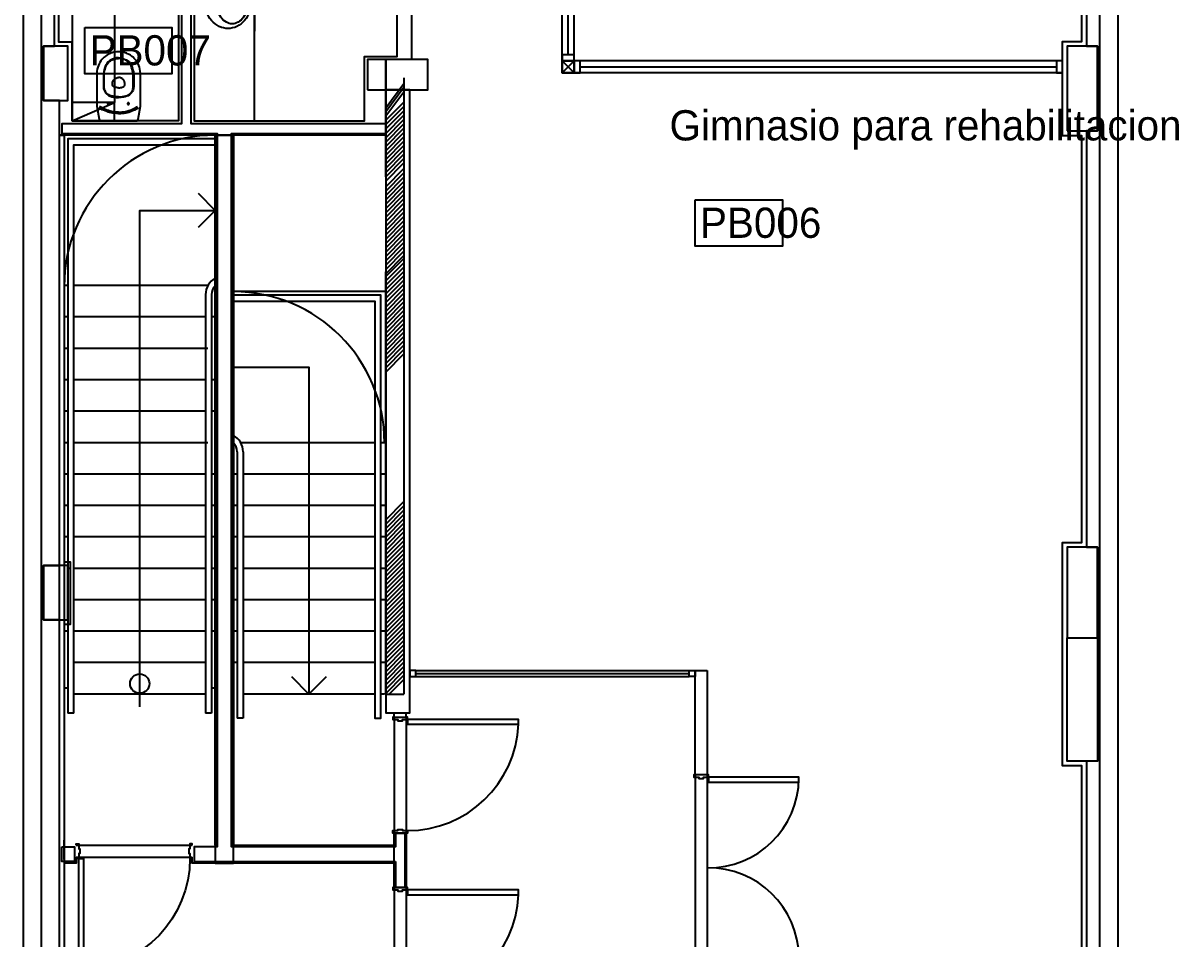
# Model space of a CAD drawing. Header units: millimetres. Extents: x 1473.7 to 1568.7, y 1808.4 to 1881.8.
# Drawn here: x 1489.93 to 1499.49, y 1866.37 to 1873.95 of the extents above; entities that cross this region are included whole.
import ezdxf

# ---------------------------------------------------------------- set-up
doc = ezdxf.new("R2010")
doc.units = ezdxf.units.MM
doc.layers.get('0').update_dxf_attribs({"linetype": 'CONTINUOUS'})
for name, color, linetype in [('0000-TEXTO', 7, 'CONTINUOUS'), ('10-CARP-HOJA-PUER', 4, 'CONTINUOUS'), ('10-CARP-MARC', 2, 'CONTINUOUS'), ('10-CARP-SLIA', 14, 'CONTINUOUS'), ('10-M-A-300', 7, 'CONTINUOUS'), ('AR - CAJAS', 1, 'CONTINUOUS'), ('AR - CARPINTERIA 1', 1, 'CONTINUOUS'), ('AR - INST. SANITARIA', 2, 'CONTINUOUS'), ('AR - OBSERVACIONES', 51, 'CONTINUOUS'), ('AR - PROYECCION 2', 1, 'CONTINUOUS'), ('AR - REVESTIMIENTO', 21, 'CONTINUOUS'), ('AR - REVOQUE', 8, 'CONTINUOUS'), ('AR - TABIQUE DURLOCK', 2, 'CONTINUOUS'), ('AR - TABIQUE LADRILLO HUECO', 4, 'CONTINUOUS'), ('AR - VISTA 1', 8, 'CONTINUOUS'), ('ES - LINEA OFICIAL', 6, 'CONTINUOUS'), ('ES-COLUMNAS', 5, 'CONTINUOUS'), ('ES-TABIQUES', 5, 'CONTINUOUS'), ('ESTRUCTURA', 3, 'CONTINUOUS'), ('MURO', 7, 'CONTINUOUS'), ('TEXTO', 7, 'CONTINUOUS')]:
    doc.layers.add(name, color=color, linetype=linetype)

# ---------------------------------------------------------------- blocks, each defined once
blk = doc.blocks.new('Puerta 156.1')
at = {"layer": '10-CARP-HOJA-PUER', "linetype": 'CONTINUOUS'}
for points in [[(0.02, 0.11), (0.06, 0.11), (0.06, 0.86), (0.02, 0.86), (0.02, 0.11)], [(1.52, 0.11), (1.48, 0.11), (1.48, 0.86), (1.52, 0.86), (1.52, 0.11)]]:
    blk.add_lwpolyline(points, dxfattribs=at)
at = {"layer": '10-CARP-MARC', "linetype": 'CONTINUOUS'}
for points in [[(0, 0), (0, -0.01), (0.02, -0.01), (0.02, 0.03), (0.03, 0.03), (0.03, 0.07), (0.02, 0.07), (0.02, 0.11), (0, 0.11), (0, 0.1)], [(1.56, 0), (1.56, -0.01), (1.54, -0.01), (1.54, 0.03), (1.53, 0.03), (1.53, 0.07), (1.54, 0.07), (1.54, 0.11), (1.56, 0.11), (1.56, 0.1)]]:
    blk.add_lwpolyline(points, dxfattribs=at)
at = {"layer": '10-CARP-SLIA', "linetype": 'CONTINUOUS'}
for p, q in [((0, 0.1), (1.54, 0.1)), ((0, 0), (1.54, 0))]:
    blk.add_line(p, q, dxfattribs=at)
for centre, start, end in [((0.02, 0.11), 359.2361, 89.2361), ((1.52, 0.11), 90.7639, 180.7639)]:
    blk.add_arc(centre, 0.7501, start, end, dxfattribs=at)
blk = doc.blocks.new('Puerta 96.1')
at = {"layer": '10-CARP-HOJA-PUER', "linetype": 'CONTINUOUS'}
blk.add_lwpolyline([(0.02, 0.11), (0.06, 0.11), (0.06, 1.03), (0.02, 1.03), (0.02, 0.11)], dxfattribs=at)
at = {"layer": '10-CARP-MARC', "linetype": 'CONTINUOUS'}
for points in [[(0, 0), (0, -0.01), (0.02, -0.01), (0.02, 0.03), (0.03, 0.03), (0.03, 0.07), (0.02, 0.07), (0.02, 0.11), (0, 0.11), (0, 0.1)], [(0.96, 0), (0.96, -0.01), (0.94, -0.01), (0.94, 0.03), (0.93, 0.03), (0.93, 0.07), (0.94, 0.07), (0.94, 0.11), (0.96, 0.11), (0.96, 0.1)]]:
    blk.add_lwpolyline(points, dxfattribs=at)
at = {"layer": '10-CARP-SLIA', "linetype": 'CONTINUOUS'}
for p, q in [((0, 0.1), (0.96, 0.1)), ((0, 0), (0.96, 0))]:
    blk.add_line(p, q, dxfattribs=at)
blk.add_arc((0.019952, 0.109981), 0.920048, 0.00121, 87.505209, dxfattribs=at)
blk = doc.blocks.new('SAPLS001')
for p, q in [((-0.250026, 0), (0.250026, 0)), ((-0.250026, -0.5), (0.250026, -0.5))]:
    blk.add_line(p, q)
at = {"linetype": 'ByBlock'}
for points in [[(0.22733, -0.280754, 0.113295), (0.210623, -0.207966, 0.103441), (0.160747, -0.143356, 0.092), (0.088548, -0.101656, 0.085275), (0, -0.086444, 0.085275), (-0.088548, -0.101656, 0.092), (-0.160747, -0.143356, 0.103441), (-0.210623, -0.207966, 0.113295), (-0.22733, -0.280754, 0.113295), (-0.210623, -0.353541, 0.103441), (-0.160747, -0.418152, 0.092), (-0.088548, -0.459851, 0.085275), (0, -0.475064, 0.085275), (0.088548, -0.459851, 0.092), (0.160747, -0.418152, 0.103441), (0.210623, -0.353541, 0.113295)], [(0.18923, -0.315044, 0.13438), (0.175998, -0.266698, 0.106842), (0.133434, -0.220751, 0.082314), (0.074256, -0.192422, 0.07067), (-0.00127, -0.181694, 0.07067), (-0.076796, -0.192422, 0.082314), (-0.135974, -0.220751, 0.106842), (-0.178538, -0.266698, 0.13438), (-0.19177, -0.315044, 0.13438), (-0.178538, -0.363389, 0.106842), (-0.135974, -0.409336, 0.082314), (-0.076796, -0.437665, 0.07067), (-0.00127, -0.448394, 0.07067), (0.074256, -0.437665, 0.082314), (0.133434, -0.409336, 0.106842), (0.175998, -0.363389, 0.13438)]]:
    blk.add_lwpolyline(points, format="xyb", close=True, dxfattribs=at)
for radius in [0.04, 0.02]:
    blk.add_circle((0, -0.240623), radius)
blk = doc.blocks.new('RCPLS004')
for p, q in [((-0.135621, -0.090996), (-0.147335, -0.097174)), ((-0.124182, -0.085575), (-0.135621, -0.090996)), ((-0.110949, -0.080011), (-0.124182, -0.085575)), ((-0.108353, -0.091891), (-0.120804, -0.097217)), ((-0.097979, -0.075253), (-0.110949, -0.080011)), ((-0.096744, -0.087525), (-0.108353, -0.091891)), ((-0.085539, -0.071305), (-0.097979, -0.075253)), ((-0.083423, -0.083193), (-0.096744, -0.087525)), ((-0.074913, -0.068391), (-0.085539, -0.071305)), ((-0.06913, -0.079316), (-0.083423, -0.083193)), ((-0.062185, -0.065438), (-0.074913, -0.068391)), ((-0.056178, -0.076464), (-0.06913, -0.079316)), ((-0.046976, -0.062656), (-0.062185, -0.065438)), ((-0.043147, -0.07421), (-0.056178, -0.076464)), ((-0.033426, -0.060845), (-0.046976, -0.062656)), ((-0.029119, -0.072457), (-0.043147, -0.07421)), ((-0.018199, -0.059545), (-0.033426, -0.060845)), ((-0.015985, -0.071438), (-0.029119, -0.072457)), ((0, -0.059), (-0.018199, -0.059545)), ((0, -0.071), (-0.015985, -0.071438)), ((0, -0.059), (0.018199, -0.059545)), ((0, -0.071), (0.015985, -0.071438)), ((0.015985, -0.071438), (0.029119, -0.072457)), ((0.018199, -0.059545), (0.033426, -0.060845)), ((0.029119, -0.072457), (0.043147, -0.07421)), ((0.033426, -0.060845), (0.046976, -0.062656)), ((0.043147, -0.07421), (0.056178, -0.076464)), ((0.046976, -0.062656), (0.062185, -0.065438)), ((0.056178, -0.076464), (0.06913, -0.079316)), ((0.062185, -0.065438), (0.074913, -0.068391)), ((0.06913, -0.079316), (0.083423, -0.083193)), ((0.074913, -0.068391), (0.085539, -0.071305)), ((0.083423, -0.083193), (0.096744, -0.087525)), ((0.085539, -0.071305), (0.097979, -0.075253)), ((0.096744, -0.087525), (0.108353, -0.091891)), ((0.097979, -0.075253), (0.110949, -0.080011)), ((0.108353, -0.091891), (0.120804, -0.097217)), ((0.110949, -0.080011), (0.124182, -0.085575)), ((0.124182, -0.085575), (0.135621, -0.090996)), ((0.135621, -0.090996), (0.147335, -0.097174)), ((-0.158103, -0.103448), (-0.163602, -0.106888)), ((-0.147335, -0.097174), (-0.158103, -0.103448)), ((-0.151402, -0.113418), (-0.157098, -0.116972)), ((-0.142725, -0.108344), (-0.151402, -0.113418)), ((-0.131151, -0.102179), (-0.142725, -0.108344)), ((-0.120804, -0.097217), (-0.131151, -0.102179)), ((-0.088322, -0.138375), (-0.0885, -0.140043)), ((-0.0885, -0.140043), (-0.088342, -0.14153)), ((-0.088342, -0.14153), (-0.087821, -0.143117)), ((-0.087768, -0.136768), (-0.088322, -0.138375)), ((-0.087821, -0.143117), (-0.086955, -0.14456)), ((-0.086964, -0.135453), (-0.087768, -0.136768)), ((-0.085938, -0.134355), (-0.086964, -0.135453)), ((-0.086955, -0.14456), (-0.086041, -0.145553)), ((-0.086041, -0.145553), (-0.084883, -0.146416)), ((-0.08473, -0.133493), (-0.085938, -0.134355)), ((-0.084883, -0.146416), (-0.083523, -0.147063)), ((-0.083077, -0.132793), (-0.08473, -0.133493)), ((-0.083523, -0.147063), (-0.0821, -0.147419)), ((-0.081, -0.1325), (-0.083077, -0.132793)), ((-0.0821, -0.147419), (-0.080907, -0.147499)), ((-0.07927, -0.132702), (-0.081, -0.1325)), ((-0.080907, -0.147499), (-0.07949, -0.147346)), ((-0.07949, -0.147346), (-0.077884, -0.146822)), ((-0.077873, -0.133183), (-0.07927, -0.132702)), ((-0.077884, -0.146822), (-0.076531, -0.146023)), ((-0.076604, -0.133923), (-0.077873, -0.133183)), ((-0.075515, -0.134885), (-0.076604, -0.133923)), ((-0.076531, -0.146023), (-0.07548, -0.145077)), ((-0.074542, -0.136187), (-0.075515, -0.134885)), ((-0.07548, -0.145077), (-0.074435, -0.143627)), ((-0.073907, -0.137563), (-0.074542, -0.136187)), ((-0.074435, -0.143627), (-0.073831, -0.142203)), ((-0.073552, -0.139119), (-0.073907, -0.137563)), ((-0.073831, -0.142203), (-0.073523, -0.140584)), ((-0.073523, -0.140584), (-0.073552, -0.139119)), ((0.073523, -0.140584), (0.073552, -0.139119)), ((0.073831, -0.142203), (0.073523, -0.140584)), ((0.073552, -0.139119), (0.073907, -0.137563)), ((0.074435, -0.143627), (0.073831, -0.142203)), ((0.073907, -0.137563), (0.074542, -0.136187)), ((0.07548, -0.145077), (0.074435, -0.143627)), ((0.074542, -0.136187), (0.075515, -0.134885)), ((0.076531, -0.146023), (0.07548, -0.145077)), ((0.075515, -0.134885), (0.076604, -0.133923)), ((0.077884, -0.146822), (0.076531, -0.146023)), ((0.076604, -0.133923), (0.077873, -0.133183)), ((0.077873, -0.133183), (0.07927, -0.132702)), ((0.07949, -0.147346), (0.077884, -0.146822)), ((0.07927, -0.132702), (0.081, -0.1325)), ((0.080907, -0.147499), (0.07949, -0.147346)), ((0.0821, -0.147419), (0.080907, -0.147499)), ((0.081, -0.1325), (0.083077, -0.132793)), ((0.083523, -0.147063), (0.0821, -0.147419)), ((0.083077, -0.132793), (0.08473, -0.133493)), ((0.084883, -0.146416), (0.083523, -0.147063)), ((0.08473, -0.133493), (0.085938, -0.134355)), ((0.086041, -0.145553), (0.084883, -0.146416)), ((0.085938, -0.134355), (0.086964, -0.135453)), ((0.086955, -0.14456), (0.086041, -0.145553)), ((0.087821, -0.143117), (0.086955, -0.14456)), ((0.086964, -0.135453), (0.087768, -0.136768)), ((0.087768, -0.136768), (0.088322, -0.138375)), ((0.088342, -0.14153), (0.087821, -0.143117)), ((0.088322, -0.138375), (0.0885, -0.140043)), ((0.0885, -0.140043), (0.088342, -0.14153)), ((0.120804, -0.097217), (0.131151, -0.102179)), ((0.131151, -0.102179), (0.142725, -0.108344)), ((0.142725, -0.108344), (0.151402, -0.113418)), ((0.147335, -0.097174), (0.158103, -0.103448)), ((0.151402, -0.113418), (0.157098, -0.116972)), ((0.158103, -0.103448), (0.163602, -0.106888)), ((-0.1255, -0.282118), (-0.124222, -0.267431)), ((-0.1255, -0.363299), (-0.1255, -0.282118)), ((-0.124222, -0.267431), (-0.12055, -0.253534)), ((-0.12055, -0.253534), (-0.115124, -0.241421)), ((-0.119449, -0.269195), (-0.1205, -0.282118)), ((-0.1205, -0.282118), (-0.1205, -0.363299)), ((-0.117825, -0.261603), (-0.119449, -0.269195)), ((-0.11394, -0.25039), (-0.117825, -0.261603)), ((-0.115124, -0.241421), (-0.107735, -0.230113)), ((-0.108595, -0.240129), (-0.11394, -0.25039)), ((-0.1017, -0.230596), (-0.108595, -0.240129)), ((-0.107735, -0.230113), (-0.099559, -0.220986)), ((-0.09449, -0.223083), (-0.1017, -0.230596)), ((-0.099559, -0.220986), (-0.08942, -0.212606)), ((-0.086469, -0.216644), (-0.09449, -0.223083)), ((-0.08942, -0.212606), (-0.080024, -0.206865)), ((-0.073759, -0.209359), (-0.086469, -0.216644)), ((-0.080024, -0.206865), (-0.069327, -0.202155)), ((-0.060887, -0.204759), (-0.073759, -0.209359)), ((-0.069327, -0.202155), (-0.055138, -0.198213)), ((-0.046105, -0.201418), (-0.060887, -0.204759)), ((-0.055138, -0.198213), (-0.041617, -0.19552)), ((-0.046264, -0.284915), (-0.048934, -0.288984)), ((-0.043185, -0.281978), (-0.046264, -0.284915)), ((-0.031523, -0.199055), (-0.046105, -0.201418)), ((-0.0385, -0.279298), (-0.043185, -0.281978)), ((-0.041617, -0.19552), (-0.029962, -0.193818)), ((-0.030225, -0.276434), (-0.0385, -0.279298)), ((-0.016661, -0.197572), (-0.031523, -0.199055)), ((-0.02315, -0.274578), (-0.030225, -0.276434)), ((-0.029962, -0.193818), (-0.018882, -0.19272)), ((-0.015895, -0.273207), (-0.02315, -0.274578)), ((-0.018882, -0.19272), (-0.008623, -0.19215)), ((0, -0.197), (-0.016661, -0.197572)), ((-0.008285, -0.272326), (-0.015895, -0.273207)), ((-0.008623, -0.19215), (0, -0.192)), ((0, -0.272), (-0.008285, -0.272326)), ((0.008623, -0.19215), (0, -0.192)), ((0, -0.197), (0.016661, -0.197572)), ((0, -0.272), (0.008285, -0.272326)), ((0.008285, -0.272326), (0.015895, -0.273207)), ((0.018882, -0.19272), (0.008623, -0.19215)), ((0.015895, -0.273207), (0.02315, -0.274578)), ((0.016661, -0.197572), (0.031523, -0.199055)), ((0.029962, -0.193818), (0.018882, -0.19272)), ((0.02315, -0.274578), (0.030225, -0.276434)), ((0.041617, -0.19552), (0.029962, -0.193818)), ((0.030225, -0.276434), (0.0385, -0.279298)), ((0.031523, -0.199055), (0.046105, -0.201418)), ((0.0385, -0.279298), (0.043185, -0.281978)), ((0.055138, -0.198213), (0.041617, -0.19552)), ((0.043185, -0.281978), (0.046264, -0.284915)), ((0.046105, -0.201418), (0.060887, -0.204759)), ((0.046264, -0.284915), (0.048934, -0.288984)), ((0.069327, -0.202155), (0.055138, -0.198213)), ((0.060887, -0.204759), (0.073759, -0.209359)), ((0.080024, -0.206865), (0.069327, -0.202155)), ((0.073759, -0.209359), (0.086469, -0.216644)), ((0.08942, -0.212606), (0.080024, -0.206865)), ((0.086469, -0.216644), (0.09449, -0.223083)), ((0.099559, -0.220986), (0.08942, -0.212606)), ((0.09449, -0.223083), (0.1017, -0.230596)), ((0.107735, -0.230113), (0.099559, -0.220986)), ((0.1017, -0.230596), (0.108595, -0.240129)), ((0.115124, -0.241421), (0.107735, -0.230113)), ((0.108595, -0.240129), (0.11394, -0.25039)), ((0.11394, -0.25039), (0.117825, -0.261603)), ((0.12055, -0.253534), (0.115124, -0.241421)), ((0.117825, -0.261603), (0.119449, -0.269195)), ((0.119449, -0.269195), (0.1205, -0.282118)), ((0.1205, -0.282118), (0.1205, -0.363299)), ((0.124222, -0.267431), (0.12055, -0.253534)), ((0.1255, -0.282118), (0.124222, -0.267431)), ((0.1255, -0.363299), (0.1255, -0.282118)), ((-0.124835, -0.381151), (-0.1255, -0.363299)), ((-0.124215, -0.388104), (-0.124835, -0.381151)), ((-0.1205, -0.363299), (-0.119843, -0.380863)), ((-0.119843, -0.380863), (-0.118297, -0.3954)), ((-0.050528, -0.293518), (-0.051, -0.297838)), ((-0.051, -0.297838), (-0.051, -0.307)), ((-0.051, -0.307), (-0.050533, -0.31307)), ((-0.050533, -0.31307), (-0.049658, -0.317777)), ((-0.048934, -0.288984), (-0.050528, -0.293518)), ((-0.049658, -0.317777), (-0.047921, -0.323587)), ((-0.047921, -0.323587), (-0.045265, -0.329615)), ((-0.045265, -0.329615), (-0.042318, -0.33457)), ((-0.042318, -0.33457), (-0.039057, -0.338892)), ((-0.039057, -0.338892), (-0.036654, -0.341551)), ((-0.036654, -0.341551), (-0.033718, -0.344346)), ((-0.033718, -0.344346), (-0.029439, -0.347717)), ((-0.029439, -0.347717), (-0.024913, -0.350562)), ((-0.024913, -0.350562), (-0.020674, -0.352673)), ((-0.020674, -0.352673), (-0.015702, -0.354563)), ((-0.015702, -0.354563), (-0.010342, -0.355968)), ((-0.010342, -0.355968), (-0.004643, -0.356801)), ((-0.004643, -0.356801), (0, -0.357)), ((0.004643, -0.356801), (0, -0.357)), ((0.010342, -0.355968), (0.004643, -0.356801)), ((0.015702, -0.354563), (0.010342, -0.355968)), ((0.020674, -0.352673), (0.015702, -0.354563)), ((0.024913, -0.350562), (0.020674, -0.352673)), ((0.029439, -0.347717), (0.024913, -0.350562)), ((0.033718, -0.344346), (0.029439, -0.347717)), ((0.036654, -0.341551), (0.033718, -0.344346)), ((0.039057, -0.338892), (0.036654, -0.341551)), ((0.042318, -0.33457), (0.039057, -0.338892)), ((0.045265, -0.329615), (0.042318, -0.33457)), ((0.047921, -0.323587), (0.045265, -0.329615)), ((0.049658, -0.317777), (0.047921, -0.323587)), ((0.048934, -0.288984), (0.050528, -0.293518)), ((0.050533, -0.31307), (0.049658, -0.317777)), ((0.050528, -0.293518), (0.051, -0.297838)), ((0.051, -0.307), (0.050533, -0.31307)), ((0.051, -0.297838), (0.051, -0.307)), ((0.119843, -0.380863), (0.118297, -0.3954)), ((0.1205, -0.363299), (0.119843, -0.380863)), ((0.124215, -0.388104), (0.124835, -0.381151)), ((0.124835, -0.381151), (0.1255, -0.363299)), ((-0.122191, -0.403013), (-0.124215, -0.388104)), ((-0.119164, -0.418081), (-0.122191, -0.403013)), ((-0.115468, -0.431962), (-0.119164, -0.418081)), ((-0.118297, -0.3954), (-0.115532, -0.411366)), ((-0.115532, -0.411366), (-0.112195, -0.425221)), ((-0.109717, -0.448896), (-0.115468, -0.431962)), ((-0.112195, -0.425221), (-0.108054, -0.438762)), ((-0.103942, -0.462197), (-0.109717, -0.448896)), ((-0.108054, -0.438762), (-0.1029, -0.452531)), ((-0.096858, -0.473918), (-0.103942, -0.462197)), ((-0.1029, -0.452531), (-0.096561, -0.465194)), ((-0.086419, -0.486469), (-0.096858, -0.473918)), ((-0.096561, -0.465194), (-0.087423, -0.477956)), ((-0.087423, -0.477956), (-0.077, -0.48845)), ((0.087423, -0.477956), (0.077, -0.48845)), ((0.086419, -0.486469), (0.096858, -0.473918)), ((0.096561, -0.465194), (0.087423, -0.477956)), ((0.1029, -0.452531), (0.096561, -0.465194)), ((0.096858, -0.473918), (0.103942, -0.462197)), ((0.108054, -0.438762), (0.1029, -0.452531)), ((0.103942, -0.462197), (0.109717, -0.448896)), ((0.112195, -0.425221), (0.108054, -0.438762)), ((0.109717, -0.448896), (0.115468, -0.431962)), ((0.115532, -0.411366), (0.112195, -0.425221)), ((0.115468, -0.431962), (0.119164, -0.418081)), ((0.118297, -0.3954), (0.115532, -0.411366)), ((0.119164, -0.418081), (0.122191, -0.403013)), ((0.122191, -0.403013), (0.124215, -0.388104)), ((-0.075842, -0.495831), (-0.086419, -0.486469)), ((-0.077, -0.48845), (-0.067071, -0.495927)), ((-0.062522, -0.504453), (-0.075842, -0.495831)), ((-0.067071, -0.495927), (-0.060147, -0.500053)), ((-0.050085, -0.510249), (-0.062522, -0.504453)), ((-0.060147, -0.500053), (-0.045385, -0.506719)), ((-0.058842, -0.560182), (-0.058842, -0.560182)), ((-0.035816, -0.515107), (-0.050085, -0.510249)), ((-0.045385, -0.506719), (-0.034871, -0.51018)), ((-0.018391, -0.518729), (-0.035816, -0.515107)), ((-0.034871, -0.51018), (-0.022731, -0.512975)), ((-0.022731, -0.512975), (-0.011894, -0.514449)), ((0, -0.52), (-0.018391, -0.518729)), ((-0.011894, -0.514449), (0, -0.515)), ((0.011894, -0.514449), (0, -0.515)), ((0, -0.52), (0.018391, -0.518729)), ((0.022731, -0.512975), (0.011894, -0.514449)), ((0.018391, -0.518729), (0.035816, -0.515107)), ((0.034871, -0.51018), (0.022731, -0.512975)), ((0.045385, -0.506719), (0.034871, -0.51018)), ((0.035816, -0.515107), (0.050085, -0.510249)), ((0.060147, -0.500053), (0.045385, -0.506719)), ((0.050085, -0.510249), (0.062522, -0.504453)), ((0.058842, -0.560182), (0.058842, -0.560182)), ((0.067071, -0.495927), (0.060147, -0.500053)), ((0.062522, -0.504453), (0.075842, -0.495831)), ((0.077, -0.48845), (0.067071, -0.495927)), ((0.075842, -0.495831), (0.086419, -0.486469))]:
    blk.add_line(p, q)
blk.add_lwpolyline([(0, -0.57), (0.008155, -0.569822), (0.016533, -0.569254), (0.027671, -0.567887), (0.038261, -0.565927), (0.048229, -0.563472), (0.053812, -0.561831), (0.058842, -0.560182), (0.065687, -0.55767), (0.075105, -0.553685), (0.08821, -0.547039), (0.097356, -0.541561), (0.110592, -0.532228), (0.120379, -0.524077), (0.12978, -0.515037), (0.13826, -0.505631), (0.146854, -0.494549), (0.155437, -0.481366), (0.162033, -0.469149), (0.167223, -0.457567), (0.172335, -0.443303), (0.176515, -0.427357), (0.179278, -0.410624), (0.1805, -0.3905), (0.1805, -0.12), (0.160798, -0.012536), (0.159251, -0.004098), (0.158628, -0.002439), (0.158014, -0.001616), (0.157219, -0.000917), (0.156113, -0.000327), (0.154333, 0), (0, 0), (-0.154333, 0), (-0.156113, -0.000327), (-0.157219, -0.000917), (-0.158014, -0.001616), (-0.158628, -0.002439), (-0.159251, -0.004098), (-0.160798, -0.012536), (-0.1805, -0.12), (-0.1805, -0.3905), (-0.179278, -0.410624), (-0.176515, -0.427357), (-0.172335, -0.443303), (-0.167223, -0.457567), (-0.162033, -0.469149), (-0.155437, -0.481366), (-0.146854, -0.494549), (-0.13826, -0.505631), (-0.12978, -0.515037), (-0.120379, -0.524077), (-0.110592, -0.532228), (-0.097356, -0.541561), (-0.08821, -0.547039), (-0.075105, -0.553685), (-0.065687, -0.55767), (-0.058842, -0.560182), (-0.053812, -0.561831), (-0.048229, -0.563472), (-0.038261, -0.565927), (-0.027671, -0.567887), (-0.016533, -0.569254), (-0.008155, -0.569822)], close=True)

msp = doc.modelspace()

# ---------------------------------------------------------------- linework, layer by layer
at = {"color": 5}
for p, q in [((1490.26825, 1873.017867), (1490.22825, 1873.017867)), ((1491.518249, 1873.017867), (1491.668249, 1873.017867)), ((1492.99825, 1868.203436), (1493.09825, 1868.203436)), ((1492.99825, 1867.243436), (1493.09825, 1867.243436)), ((1490.26825, 1867.024528), (1490.26825, 1867.163607)), ((1492.99825, 1866.793436), (1493.09825, 1866.793436))]:
    msp.add_line(p, q, dxfattribs=at)
at = {"color": 2}
for p, q in [((1492.99825, 1868.203436), (1492.99825, 1868.239327)), ((1493.09825, 1868.203436), (1493.09825, 1868.239327))]:
    msp.add_line(p, q, dxfattribs=at)
for points in [[(1490.26825, 1865.728436), (1490.22825, 1865.728436), (1490.22825, 1873.017867), (1490.26825, 1873.017867)], [(1491.518249, 1866.993436), (1491.668249, 1866.993436), (1491.668249, 1873.017867), (1491.518249, 1873.017867)], [(1492.99825, 1867.243436), (1493.09825, 1867.243436), (1493.09825, 1866.793436), (1492.99825, 1866.793436)]]:
    msp.add_lwpolyline(points, close=True, dxfattribs=at)
msp.add_lwpolyline([(1491.518249, 1867.535449), (1491.518249, 1866.993436)], dxfattribs=at)
msp.add_circle((1490.89325, 1868.479794), 0.080033, dxfattribs=at)
at = {"layer": '10-M-A-300', "linetype": 'CONTINUOUS'}
msp.add_line((1492.928249, 1868.393436), (1493.078249, 1868.393436), dxfattribs=at)
at = {"layer": 'AR - CAJAS', "linetype": 'CONTINUOUS'}
msp.add_lwpolyline([(1493.14825, 1878.588528), (1490.33325, 1878.588528), (1490.33325, 1873.287867)], dxfattribs=at)
at = {"layer": 'AR - CAJAS'}
msp.add_lwpolyline([(1493.14825, 1878.285569), (1490.68325, 1878.285569), (1490.68325, 1873.287867)], dxfattribs=at)
for points in [[(1490.33325, 1873.137867), (1490.68325, 1873.287867), (1490.33325, 1873.287867)], [(1490.33325, 1873.137867), (1490.68325, 1873.137867), (1490.68325, 1873.287867), (1490.33325, 1873.287867)]]:
    msp.add_lwpolyline(points, close=True, dxfattribs=at)
at = {"layer": 'AR - CARPINTERIA 1', "linetype": 'CONTINUOUS'}
for points in [[(1498.52825, 1873.533528), (1494.38825, 1873.533528), (1494.38825, 1878.673528)], [(1494.43825, 1873.683528), (1494.43825, 1878.623528)], [(1498.52825, 1873.633528), (1494.48825, 1873.633528), (1494.48825, 1878.673528)], [(1494.48825, 1873.533528), (1494.38825, 1873.633528)], [(1494.38825, 1873.533528), (1494.48825, 1873.633528)], [(1494.53825, 1873.583528), (1498.47825, 1873.583528)], [(1493.17825, 1868.589601), (1495.438249, 1868.589601)], [(1493.17825, 1868.564601), (1495.438249, 1868.564601)], [(1493.17825, 1868.539601), (1495.438249, 1868.539601)]]:
    msp.add_lwpolyline(points, dxfattribs=at)
for points in [[(1494.48825, 1873.633528), (1494.48825, 1873.683528), (1494.38825, 1873.683528), (1494.38825, 1873.633528)], [(1494.48825, 1873.633528), (1494.38825, 1873.633528), (1494.38825, 1873.533528), (1494.48825, 1873.533528)], [(1494.48825, 1873.533528), (1494.53825, 1873.533528), (1494.53825, 1873.633528), (1494.48825, 1873.633528)], [(1498.47825, 1873.533528), (1498.52825, 1873.533528), (1498.52825, 1873.633528), (1498.47825, 1873.633528)], [(1493.12825, 1868.539601), (1493.17825, 1868.539601), (1493.17825, 1868.589601), (1493.12825, 1868.589601)], [(1495.488249, 1868.539601), (1495.438249, 1868.539601), (1495.438249, 1868.589601), (1495.488249, 1868.589601)]]:
    msp.add_lwpolyline(points, close=True, dxfattribs=at)
at = {"layer": 'AR - INST. SANITARIA', "linetype": 'CONTINUOUS'}
msp.add_lwpolyline([(1491.843249, 1873.137867), (1491.843249, 1874.467867), (1491.343249, 1874.467867)], dxfattribs=at)
at = {"layer": 'AR - OBSERVACIONES', "linetype": 'CONTINUOUS'}
for points in [[(1498.98825, 1847.453528), (1498.98825, 1878.933528), (1489.92825, 1878.933528), (1489.92825, 1847.453528)], [(1498.98825, 1847.453528), (1498.98825, 1878.933528), (1489.92825, 1878.933528), (1489.92825, 1847.453528)], [(1490.18825, 1857.081075), (1490.18825, 1860.968462), (1490.09825, 1860.968462), (1490.09825, 1865.393436), (1490.09825, 1865.393436), (1490.09825, 1865.393436), (1490.09825, 1865.393436), (1490.09825, 1865.393436), (1490.22825, 1865.393436), (1490.22825, 1869.008483), (1490.09825, 1869.008483), (1490.098251, 1869.458483), (1490.22825, 1869.458483), (1490.22825, 1873.303528), (1490.098249, 1873.303528), (1490.09825, 1873.753528), (1490.18825, 1873.753528), (1490.18825, 1878.283528)], [(1490.18825, 1857.081075), (1490.18825, 1860.968462), (1490.09825, 1860.968462), (1490.09825, 1865.393436), (1490.09825, 1865.393436), (1490.09825, 1865.393436), (1490.09825, 1865.393436), (1490.09825, 1865.393436), (1490.22825, 1865.393436), (1490.22825, 1869.008483), (1490.09825, 1869.008483), (1490.098251, 1869.458483), (1490.22825, 1869.458483), (1490.22825, 1873.303528), (1490.098249, 1873.303528), (1490.09825, 1873.753528), (1490.18825, 1873.753528), (1490.18825, 1878.283528)], [(1498.72825, 1878.283528), (1498.72825, 1873.753528), (1498.818249, 1873.753528), (1498.81825, 1873.053528), (1498.72825, 1873.053528), (1498.72825, 1869.608483), (1498.818249, 1869.608483), (1498.81825, 1867.839327), (1498.72825, 1867.839327), (1498.72825, 1865.368436), (1498.81825, 1865.368436), (1498.81825, 1864.668436), (1498.72825, 1864.668436), (1498.72825, 1861.718462), (1498.81825, 1861.718462), (1498.81825, 1861.068462), (1498.72825, 1861.068462), (1498.72825, 1857.156075)], [(1498.72825, 1878.283528), (1498.72825, 1873.753528), (1498.818249, 1873.753528), (1498.81825, 1873.053528), (1498.72825, 1873.053528), (1498.72825, 1869.608483), (1498.818249, 1869.608483), (1498.81825, 1867.839327), (1498.72825, 1867.839327), (1498.72825, 1865.368436), (1498.81825, 1865.368436), (1498.81825, 1864.668436), (1498.72825, 1864.668436), (1498.72825, 1861.718462), (1498.81825, 1861.718462), (1498.81825, 1861.068462), (1498.72825, 1861.068462), (1498.72825, 1857.156075)]]:
    msp.add_lwpolyline(points, dxfattribs=at)
at = {"layer": 'AR - PROYECCION 2'}
for centre, start, end in [((1491.518249, 1871.767868), 90, 180), ((1491.668249, 1870.473436), 0, 90)]:
    msp.add_arc(centre, 1.25, start, end, dxfattribs=at)
at = {"layer": 'AR - REVESTIMIENTO', "linetype": 'CONTINUOUS'}
for points in [[(1491.08325, 1874.467867), (1491.343249, 1874.467867), (1491.343249, 1873.137867), (1492.753249, 1873.137867), (1492.753249, 1873.668528), (1493.02325, 1873.668528), (1493.02325, 1874.347867), (1492.42325, 1874.347867), (1492.42325, 1875.013198)], [(1491.08325, 1874.337867), (1491.213249, 1874.337867), (1491.213249, 1873.137867), (1490.33325, 1873.137867), (1490.33325, 1873.137867), (1490.33325, 1873.137867), (1490.33325, 1873.788528), (1490.22325, 1873.788528), (1490.22325, 1874.337867)]]:
    msp.add_lwpolyline(points, dxfattribs=at)
at = {"layer": 'AR - REVOQUE', "linetype": 'CONTINUOUS'}
for points in [[(1496.488249, 1864.728436), (1496.488249, 1865.338436), (1498.52825, 1865.338436), (1498.52825, 1865.408436), (1498.68825, 1865.408436), (1498.68825, 1867.799327), (1498.52825, 1867.799327), (1498.52825, 1869.648483), (1498.68825, 1869.648483), (1498.68825, 1873.013528), (1498.52825, 1873.013528), (1498.52825, 1873.793528), (1498.68825, 1873.793528), (1498.68825, 1878.633528), (1495.335595, 1878.633528)], [(1492.54325, 1875.013198), (1492.54325, 1874.467867), (1493.14325, 1874.467867), (1493.14325, 1873.643528)], [(1491.518249, 1867.143436), (1491.518249, 1867.143436), (1491.518249, 1873.017867), (1490.26825, 1873.017867), (1490.26825, 1869.488483), (1490.31825, 1869.488483), (1490.31825, 1868.968483), (1490.26825, 1868.968483), (1490.26825, 1867.143436), (1490.26825, 1867.183771)], [(1492.928249, 1873.017867), (1491.668249, 1873.017867), (1491.668249, 1867.128436)], [(1491.653249, 1867.143436), (1492.99825, 1867.143436), (1492.99825, 1867.243436)], [(1493.09825, 1866.793436), (1493.09825, 1866.793436), (1493.09825, 1867.248208)], [(1490.26825, 1867.033436), (1490.26825, 1866.993436), (1490.26825, 1866.993436), (1490.26825, 1865.728436), (1492.99825, 1865.728436), (1492.99825, 1865.833436)], [(1490.36825, 1867.033436), (1490.36825, 1866.993436), (1490.26825, 1866.993436), (1490.26825, 1865.728436), (1492.99825, 1865.728436), (1492.99825, 1865.828436)], [(1492.99825, 1866.793436), (1492.99825, 1866.793436), (1492.99825, 1866.993436), (1491.32825, 1866.993436), (1491.32825, 1867.033436)]]:
    msp.add_lwpolyline(points, dxfattribs=at)
at = {"layer": 'AR - TABIQUE DURLOCK', "linetype": 'CONTINUOUS'}
for points in [[(1495.488249, 1867.725903), (1495.488249, 1868.589601)], [(1495.488249, 1868.589601), (1495.588249, 1868.589601)], [(1495.588249, 1868.589601), (1495.588249, 1867.725903)], [(1495.588249, 1867.725903), (1495.488249, 1867.725903)]]:
    msp.add_lwpolyline(points, dxfattribs=at)
at = {"layer": 'AR - TABIQUE LADRILLO HUECO', "linetype": 'CONTINUOUS'}
for points in [[(1493.00825, 1867.008436), (1493.00825, 1866.793436), (1493.08825, 1866.793436), (1493.08825, 1867.243436), (1493.00825, 1867.243436), (1493.00825, 1867.128436), (1491.653249, 1867.128436), (1491.653249, 1873.032867), (1492.928249, 1873.032867), (1492.928249, 1873.112867), (1491.318249, 1873.112867), (1491.318249, 1874.442867), (1491.08325, 1874.442867), (1491.08325, 1874.362867), (1491.238249, 1874.362867), (1491.238249, 1873.112867), (1490.24825, 1873.112867), (1490.24825, 1873.032867), (1491.533249, 1873.032867), (1491.533249, 1867.128436), (1491.34325, 1867.128436), (1491.34325, 1867.008436), (1493.00825, 1867.008436)], [(1490.24825, 1867.128436), (1490.35325, 1867.128436), (1490.35325, 1867.008436), (1490.24825, 1867.008436), (1490.24825, 1867.128436)]]:
    msp.add_lwpolyline(points, dxfattribs=at)
at = {"layer": 'AR - VISTA 1', "linetype": 'CONTINUOUS'}
for points in [[(1491.518249, 1872.987867), (1490.29825, 1872.987867), (1490.29825, 1868.234344)], [(1490.34825, 1868.234344), (1490.34825, 1872.937867), (1491.518249, 1872.937867)], [(1491.376828, 1872.537073), (1491.518249, 1872.395651), (1491.376828, 1872.25423)], [(1490.89325, 1868.289224), (1490.89325, 1872.395651), (1491.518249, 1872.395651)], [(1490.298249, 1871.773435), (1490.26825, 1871.773435)], [(1491.457603, 1871.773436), (1490.34825, 1871.773435)], [(1491.438249, 1871.698656), (1491.438249, 1868.234344)], [(1491.488249, 1871.706169), (1491.488249, 1868.234344)], [(1492.928249, 1871.723436), (1491.668249, 1871.723436)], [(1491.668249, 1871.643436), (1492.83825, 1871.643436), (1492.83825, 1868.193435), (1492.88825, 1868.193435), (1492.88825, 1871.693436), (1491.668249, 1871.693436)], [(1490.298249, 1871.513435), (1490.26825, 1871.513435)], [(1491.438249, 1871.513436), (1490.34825, 1871.513435)], [(1491.518249, 1871.513436), (1491.488249, 1871.513436)], [(1490.29825, 1871.253435), (1490.26825, 1871.253435)], [(1491.457603, 1871.253436), (1490.34825, 1871.253435)], [(1491.668249, 1871.098436), (1492.29325, 1871.098436), (1492.29325, 1868.393436)], [(1490.29825, 1870.993435), (1490.26825, 1870.993435)], [(1491.438249, 1870.993436), (1490.34825, 1870.993435)], [(1491.518249, 1870.993436), (1491.488249, 1870.993436)], [(1490.29825, 1870.733435), (1490.26825, 1870.733435)], [(1491.438249, 1870.733436), (1490.34825, 1870.733435)], [(1491.518249, 1870.733436), (1491.488249, 1870.733436)], [(1490.29825, 1870.473435), (1490.26825, 1870.473435)], [(1491.457603, 1870.473436), (1490.34825, 1870.473435)], [(1492.83825, 1870.473436), (1491.728896, 1870.473436)], [(1492.91825, 1870.473436), (1492.88825, 1870.473436)], [(1491.698249, 1870.398436), (1491.698249, 1868.193435)], [(1491.748249, 1870.398436), (1491.748249, 1868.193435)], [(1490.29825, 1870.213435), (1490.26825, 1870.213435)], [(1491.438249, 1870.213436), (1490.34825, 1870.213435)], [(1491.518249, 1870.213436), (1491.488249, 1870.213436)], [(1491.698249, 1870.213436), (1491.668249, 1870.213436)], [(1492.83825, 1870.213436), (1491.748249, 1870.213436)], [(1492.91825, 1870.213436), (1492.88825, 1870.213436)], [(1490.29825, 1869.953435), (1490.26825, 1869.953435)], [(1491.438249, 1869.953436), (1490.34825, 1869.953435)], [(1491.438249, 1869.953436), (1490.34825, 1869.953435)], [(1491.518249, 1869.953436), (1491.488249, 1869.953436)], [(1491.698249, 1869.953436), (1491.668249, 1869.953436)], [(1492.83825, 1869.953436), (1491.748249, 1869.953436)], [(1492.91825, 1869.953436), (1492.88825, 1869.953436)], [(1490.29825, 1869.693435), (1490.26825, 1869.693435)], [(1491.438249, 1869.693436), (1490.34825, 1869.693435)], [(1491.438249, 1869.693436), (1490.34825, 1869.693435)], [(1491.518249, 1869.693436), (1491.488249, 1869.693436)], [(1491.698249, 1869.693436), (1491.668249, 1869.693436)], [(1492.83825, 1869.693436), (1491.748249, 1869.693436)], [(1492.91825, 1869.693436), (1492.88825, 1869.693436)], [(1490.31825, 1869.433435), (1490.30825, 1869.433435)], [(1491.438249, 1869.433436), (1490.34825, 1869.433435)], [(1491.518249, 1869.433436), (1491.488249, 1869.433436)], [(1491.698249, 1869.433436), (1491.668249, 1869.433436)], [(1492.83825, 1869.433436), (1491.748249, 1869.433436)], [(1492.91825, 1869.433436), (1492.88825, 1869.433436)], [(1491.438249, 1869.173436), (1490.34825, 1869.173435)], [(1491.518249, 1869.173436), (1491.488249, 1869.173436)], [(1491.698249, 1869.173436), (1491.668249, 1869.173436)], [(1492.83825, 1869.173436), (1491.748249, 1869.173436)], [(1492.91825, 1869.173436), (1492.88825, 1869.173436)], [(1490.29825, 1868.913435), (1490.26825, 1868.913435)], [(1491.438249, 1868.913436), (1490.34825, 1868.913435)], [(1491.518249, 1868.913436), (1491.488249, 1868.913436)], [(1491.698249, 1868.913436), (1491.668249, 1868.913436)], [(1492.83825, 1868.913436), (1491.748249, 1868.913436)], [(1492.91825, 1868.913436), (1492.88825, 1868.913436)], [(1491.438249, 1868.653436), (1490.34825, 1868.653435)], [(1491.698249, 1868.653436), (1491.668249, 1868.653436)], [(1492.83825, 1868.653436), (1491.748249, 1868.653436)], [(1492.91825, 1868.653436), (1492.88825, 1868.653436)], [(1492.434671, 1868.534857), (1492.29325, 1868.393436), (1492.151828, 1868.534857)], [(1490.29825, 1868.443435), (1490.26825, 1868.443435)], [(1491.438249, 1868.393436), (1490.34825, 1868.393435)], [(1491.518249, 1868.443436), (1491.488249, 1868.443436)], [(1492.83825, 1868.393436), (1491.748249, 1868.393436)], [(1492.91825, 1868.393436), (1492.88825, 1868.393436)], [(1490.34825, 1868.234344), (1490.29825, 1868.234344)], [(1491.488249, 1868.234344), (1491.438249, 1868.234344)], [(1491.748249, 1868.193435), (1491.698249, 1868.193435)]]:
    msp.add_lwpolyline(points, dxfattribs=at)
for centre, radius, start, end in [((1491.593249, 1871.698436), 0.155, 118.938528, 179.999993), ((1491.583782, 1871.702301), 0.095611, 133.267963, 182.316721), ((1491.593249, 1870.398436), 0.155, 359.999993, 61.061472), ((1491.593249, 1870.398436), 0.105, 359.999993, 44.415309)]:
    msp.add_arc(centre, radius, start, end, dxfattribs=at)
at = {"layer": 'ES - LINEA OFICIAL'}
for p, q in [((1498.83825, 1846.892231), (1498.83825, 1879.874962)), ((1490.07825, 1879.799799), (1490.07825, 1846.659277))]:
    msp.add_line(p, q, dxfattribs=at)
at = {"layer": 'ES-COLUMNAS', "linetype": 'CONTINUOUS'}
for points in [[(1490.09825, 1873.303528), (1490.29825, 1873.303528), (1490.29825, 1873.753528), (1490.09825, 1873.753528)], [(1498.56825, 1873.053528), (1498.81825, 1873.053528), (1498.81825, 1873.753528), (1498.56825, 1873.753528)], [(1492.778249, 1873.393528), (1493.278249, 1873.393528), (1493.278249, 1873.643528), (1492.778249, 1873.643528)], [(1498.56825, 1868.858483), (1498.81825, 1868.858483), (1498.81825, 1869.608483), (1498.56825, 1869.608483)], [(1490.09825, 1869.008483), (1490.29825, 1869.008483), (1490.29825, 1869.458483), (1490.09825, 1869.458483)], [(1498.56825, 1868.858483), (1498.81825, 1868.858483), (1498.81825, 1867.839327), (1498.56825, 1867.839327)]]:
    msp.add_lwpolyline(points, close=True, dxfattribs=at)
at = {"layer": 'ES-TABIQUES', "linetype": 'CONTINUOUS'}
msp.add_lwpolyline([(1492.92825, 1873.393528), (1492.92825, 1868.239327), (1493.12825, 1868.239327), (1493.12825, 1873.393528), (1493.12825, 1873.393528), (1493.12825, 1873.393528), (1492.92825, 1873.393528)], dxfattribs=at)
at = {"layer": 'ESTRUCTURA', "linetype": 'CONTINUOUS'}
for p, q in [((1492.928249, 1873.643528), (1492.928249, 1872.673436)), ((1492.928249, 1872.673436), (1492.928249, 1873.643528)), ((1492.928249, 1873.438637), (1492.928249, 1871.886638)), ((1493.078249, 1873.493528), (1493.078249, 1871.889796)), ((1493.078249, 1871.889796), (1493.078249, 1868.393436)), ((1492.928249, 1871.886638), (1492.928249, 1868.393436)), ((1492.928249, 1868.393436), (1492.928249, 1871.886638)), ((1492.928249, 1871.886638), (1492.928249, 1871.811638))]:
    msp.add_line(p, q, dxfattribs=at)
at = {"layer": 'ESTRUCTURA', "color": 9, "linetype": 'CONTINUOUS'}
for p, q in [((1492.928249, 1873.244861), (1493.078249, 1873.444953)), ((1492.928249, 1873.213712), (1493.078249, 1873.413804)), ((1492.928249, 1873.177429), (1493.078249, 1873.377522)), ((1492.928249, 1873.14187), (1493.078249, 1873.29187)), ((1492.928249, 1873.105949), (1493.078249, 1873.255949)), ((1492.928249, 1873.070028), (1493.078249, 1873.220028)), ((1492.928249, 1873.032952), (1493.078249, 1873.182952)), ((1492.928249, 1872.99667), (1493.078249, 1873.14667)), ((1492.928249, 1872.96111), (1493.078249, 1873.11111)), ((1492.928249, 1872.925189), (1493.078249, 1873.075189)), ((1492.928249, 1872.889268), (1493.078249, 1873.039268)), ((1492.928249, 1872.853347), (1493.078249, 1873.003347)), ((1492.928249, 1872.817426), (1493.078249, 1872.967426)), ((1492.928249, 1872.781505), (1493.078249, 1872.931505)), ((1492.928249, 1872.745584), (1493.078249, 1872.895584)), ((1492.928249, 1872.709663), (1493.078249, 1872.859663)), ((1492.928249, 1872.673742), (1493.078249, 1872.823742)), ((1492.928249, 1872.637821), (1493.078249, 1872.787821)), ((1492.928249, 1872.591687), (1493.078249, 1872.741687)), ((1492.928249, 1872.555766), (1493.078249, 1872.705766)), ((1492.928249, 1872.519845), (1493.078249, 1872.669845)), ((1492.928249, 1872.483924), (1493.078249, 1872.633924)), ((1492.928249, 1872.448003), (1493.078249, 1872.598003)), ((1492.928249, 1872.412082), (1493.078249, 1872.562082)), ((1492.928249, 1872.376161), (1493.078249, 1872.526161)), ((1492.928249, 1872.34024), (1493.078249, 1872.49024)), ((1492.928249, 1872.304319), (1493.078249, 1872.454319)), ((1492.928249, 1872.266318), (1493.078249, 1872.416318)), ((1492.928249, 1872.230397), (1493.078249, 1872.380397)), ((1492.928249, 1872.194476), (1493.078249, 1872.344476)), ((1492.928249, 1872.158555), (1493.078249, 1872.308555)), ((1492.928249, 1872.122634), (1493.078249, 1872.272634)), ((1492.928249, 1872.086713), (1493.078249, 1872.236713)), ((1492.928249, 1872.050792), (1493.078249, 1872.200792)), ((1492.928249, 1872.014871), (1493.078249, 1872.164871)), ((1492.928249, 1871.978949), (1493.078249, 1872.128949)), ((1492.928249, 1871.943028), (1493.078249, 1872.093028)), ((1492.928249, 1871.907107), (1493.078249, 1872.057107)), ((1492.928249, 1871.871186), (1493.078249, 1872.021186)), ((1492.928249, 1871.847559), (1493.078249, 1871.997559)), ((1492.928249, 1871.811638), (1493.078249, 1871.961638)), ((1492.928249, 1871.775717), (1493.078249, 1871.925717)), ((1492.928249, 1871.739796), (1493.078249, 1871.889796)), ((1492.928249, 1871.703875), (1493.078249, 1871.853875)), ((1492.928249, 1871.667954), (1493.078249, 1871.817954)), ((1492.928249, 1871.632033), (1493.078249, 1871.782033)), ((1492.928249, 1871.596111), (1493.078249, 1871.746111)), ((1492.928249, 1871.56019), (1493.078249, 1871.71019)), ((1492.928249, 1871.524269), (1493.078249, 1871.674269)), ((1492.928249, 1871.488348), (1493.078249, 1871.638348)), ((1492.928249, 1871.452427), (1493.078249, 1871.602427)), ((1492.928249, 1871.416506), (1493.078249, 1871.566506)), ((1492.928249, 1871.380585), (1493.078249, 1871.530585)), ((1492.928249, 1871.344664), (1493.078249, 1871.494664)), ((1492.928249, 1871.308743), (1493.078249, 1871.458743)), ((1492.928249, 1871.272822), (1493.078249, 1871.422822)), ((1492.928249, 1871.236901), (1493.078249, 1871.386901)), ((1492.928249, 1871.20098), (1493.078249, 1871.35098)), ((1492.928249, 1871.165059), (1493.078249, 1871.315059)), ((1492.928249, 1871.129138), (1493.078249, 1871.279138)), ((1492.928249, 1871.093217), (1493.078249, 1871.243217)), ((1492.928249, 1871.057296), (1493.078249, 1871.207296)), ((1492.928249, 1869.835981), (1493.078249, 1869.985981)), ((1492.928249, 1869.80006), (1493.078249, 1869.95006)), ((1492.928249, 1869.764139), (1493.078249, 1869.914139)), ((1492.928249, 1869.728218), (1493.078249, 1869.878218)), ((1492.928249, 1869.692297), (1493.078249, 1869.842297)), ((1492.928249, 1869.656376), (1493.078249, 1869.806376)), ((1492.928249, 1869.620455), (1493.078249, 1869.770455)), ((1492.928249, 1869.584534), (1493.078249, 1869.734534)), ((1492.928249, 1869.548613), (1493.078249, 1869.698613)), ((1492.928249, 1869.512692), (1493.078249, 1869.662692)), ((1492.928249, 1869.476771), (1493.078249, 1869.626771)), ((1492.928249, 1869.44085), (1493.078249, 1869.59085)), ((1492.928249, 1869.404929), (1493.078249, 1869.554929)), ((1492.928249, 1869.369008), (1493.078249, 1869.519008)), ((1492.928249, 1869.333087), (1493.078249, 1869.483087)), ((1492.928249, 1869.297166), (1493.078249, 1869.447166)), ((1492.928249, 1869.261245), (1493.078249, 1869.411245)), ((1492.928249, 1869.225324), (1493.078249, 1869.375324)), ((1492.928249, 1869.189403), (1493.078249, 1869.339403)), ((1492.928249, 1869.153482), (1493.078249, 1869.303482)), ((1492.928249, 1869.117561), (1493.078249, 1869.267561)), ((1492.928249, 1869.08164), (1493.078249, 1869.23164)), ((1492.928249, 1869.045719), (1493.078249, 1869.195719)), ((1492.928249, 1869.009798), (1493.078249, 1869.159798)), ((1492.928249, 1868.973877), (1493.078249, 1869.123877)), ((1492.928249, 1868.937956), (1493.078249, 1869.087956)), ((1492.928249, 1868.902035), (1493.078249, 1869.052035)), ((1492.928249, 1868.866114), (1493.078249, 1869.016114)), ((1492.928249, 1868.830193), (1493.078249, 1868.980193)), ((1492.928249, 1868.794272), (1493.078249, 1868.944272)), ((1492.928249, 1868.758351), (1493.078249, 1868.908351)), ((1492.928249, 1868.72243), (1493.078249, 1868.87243)), ((1492.928249, 1868.686509), (1493.078249, 1868.836509)), ((1492.928249, 1868.650587), (1493.078249, 1868.800587)), ((1492.928249, 1868.614666), (1493.078249, 1868.764666)), ((1492.928249, 1868.578745), (1493.078249, 1868.728745)), ((1492.928249, 1868.542824), (1493.078249, 1868.692824)), ((1492.928249, 1868.506903), (1493.078249, 1868.656903)), ((1492.928249, 1868.470982), (1493.078249, 1868.620982)), ((1492.928249, 1868.435061), (1493.078249, 1868.585061)), ((1492.928249, 1868.39914), (1493.078249, 1868.54914)), ((1492.958466, 1868.393436), (1493.078249, 1868.513219))]:
    msp.add_line(p, q, dxfattribs=at)
at = {"layer": 'MURO'}
msp.add_line((1492.99825, 1866.993436), (1492.845936, 1866.993436), dxfattribs=at)
at = {"layer": 'TEXTO'}
for points in [[(1490.437843, 1873.90922), (1491.159991, 1873.90922), (1491.159991, 1873.524812), (1490.437843, 1873.524812)], [(1495.489114, 1872.482625), (1496.211261, 1872.482625), (1496.211261, 1872.098217), (1495.489114, 1872.098217)]]:
    msp.add_lwpolyline(points, close=True, dxfattribs=at)

# ---------------------------------------------------------------- block references
at = {"layer": 'AR - CARPINTERIA 1', "linetype": 'CONTINUOUS', "rotation": 270}
for name, p in [('Puerta 96.1', (1492.99825, 1868.203436)), ('Puerta 156.1', (1495.488249, 1867.725903)), ('Puerta 96.1', (1492.99825, 1866.793436))]:
    msp.add_blockref(name, p, dxfattribs=at)
at = {"layer": 'AR - CARPINTERIA 1', "linetype": 'CONTINUOUS', "xscale": -1, "rotation": 180}
msp.add_blockref('Puerta 96.1', (1490.36825, 1867.143436), dxfattribs=at)
at = {"layer": 'AR - INST. SANITARIA', "linetype": 'CONTINUOUS', "xscale": -1, "rotation": 90}
msp.add_blockref('SAPLS001', (1491.343249, 1874.127867), dxfattribs=at)
at = {"layer": 'AR - INST. SANITARIA', "linetype": 'CONTINUOUS', "rotation": 180}
msp.add_blockref('RCPLS004', (1490.71825, 1873.137867), dxfattribs=at)

# ---------------------------------------------------------------- texts
at = {"layer": '0000-TEXTO', "insert": (1495.276788, 1873.224386), "char_height": 0.25, "width": 4.680556, "attachment_point": 1}
msp.add_mtext('Gimnasio para rehabilitacion', dxfattribs=at)
at = {"layer": 'TEXTO'}
for s, p in [('PB007', (1490.478258, 1873.594694)), ('PB006', (1495.529528, 1872.168099))]:
    msp.add_text(s, height=0.25, dxfattribs=at).set_placement(p)

doc.saveas('drawing.dxf')
